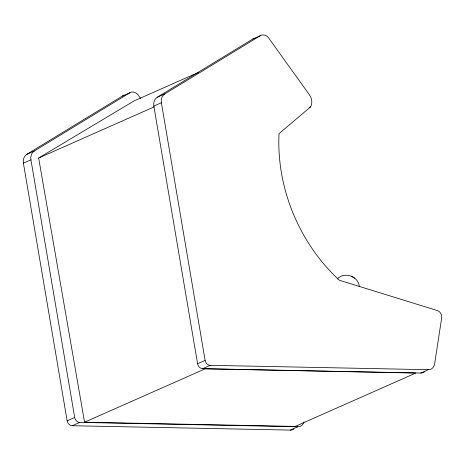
<?xml version="1.0" encoding="UTF-8"?>
<svg xmlns="http://www.w3.org/2000/svg" width="465" height="465" viewBox="0 0 465 465"><rect width="100%" height="100%" fill="white"/><g stroke="black" fill="none" stroke-linecap="round" stroke-linejoin="round"><path stroke-width="0.7" d="M337.328 278.954C344.216 271.304 358.608 276.21 359.282 286.58M310.672 106.811L279.017 133.658A163.076 137.169 66.1 0 0 339.398 280.267L437.269 310.521A6.051 5.086 66.1 0 1 441.68 317.909L434.595 364.008A8.207 6.905 66.1 0 1 428.346 369.692L420.813 373.029L202.688 368.664A5.371 4.516 66.1 0 1 197.59 363.752L153.845 106.072A9.492 7.981 66.1 0 1 157.321 97.214L252.832 39.008L260.371 35.671A7.33 6.167 66.1 0 1 268.694 38.02L309.504 94.895A10.556 8.876 66.1 0 1 310.672 106.811L309.411 107.369M293.897 429.032A8.207 6.905 66.1 0 1 290.369 430.096L72.244 425.731A5.371 4.516 66.1 0 1 67.146 420.819L23.401 163.134A9.492 7.981 66.1 0 1 26.877 154.275L122.394 96.069L129.927 92.733A7.33 6.167 66.1 0 1 138.256 95.087L140.779 98.603M26.877 154.275L34.416 150.939L129.927 92.733M157.321 97.214L164.86 93.878L260.371 35.671M84.56 422.208L205.146 368.832L415.797 373.046L295.205 426.422L84.56 422.208L38.653 158.013L134.007 100.94L198.276 72.494M23.401 163.134L30.94 159.797A9.492 7.981 66.1 0 1 34.416 150.939M153.845 106.072L161.378 102.736A9.492 7.981 66.1 0 1 164.86 93.878M38.653 158.013L153.944 106.979M67.146 420.819L74.685 417.483A5.371 4.516 66.1 0 0 79.782 422.394L297.902 426.76A8.207 6.905 66.1 0 0 303.988 421.883M197.59 363.752L205.123 360.416A5.371 4.516 66.1 0 0 210.221 365.327L428.346 369.692M72.244 425.731L79.782 422.394M202.688 368.664L210.221 365.327M290.369 430.096L297.902 426.76M354.621 278.07L351.267 276.105M161.378 102.736L205.123 360.416M30.94 159.797L74.685 417.483M424.929 371.494A8.207 6.905 66.1 0 1 420.813 373.029M252.832 39.008A7.33 6.167 66.1 0 1 255.669 38.24M122.394 96.069A7.33 6.167 66.1 0 1 124.475 95.348"/></g></svg>
